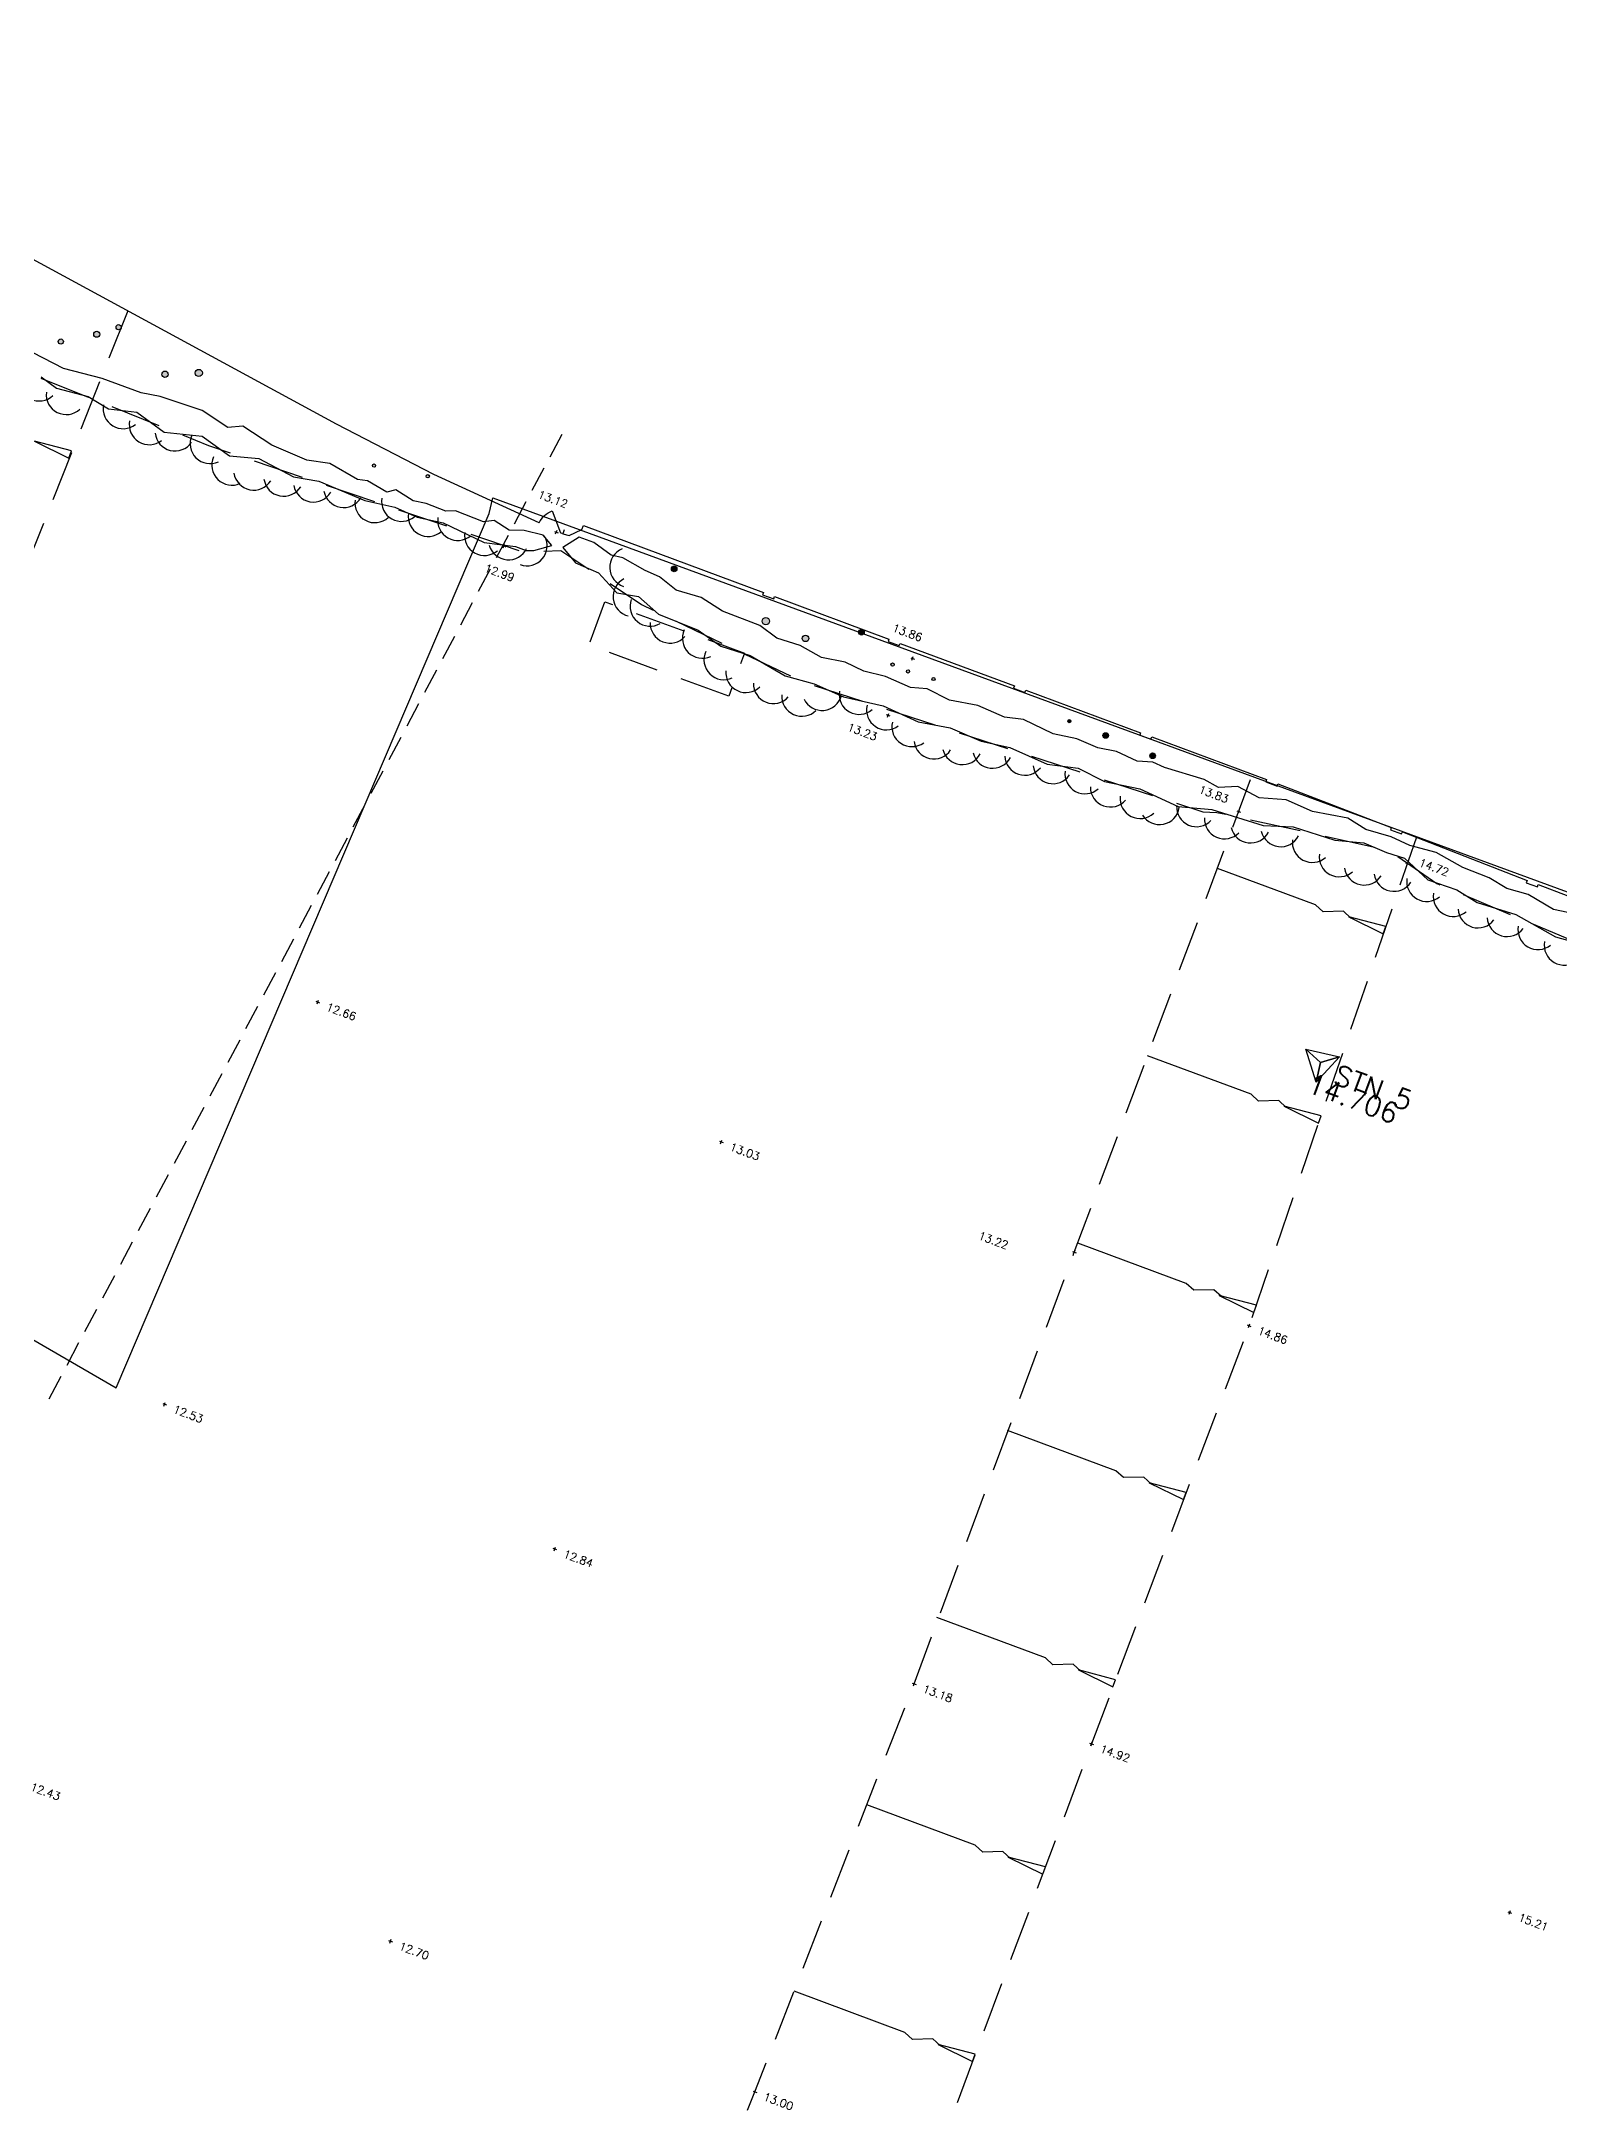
# Model space of a CAD drawing. Header units: millimetres. Extents: x 521005098 to 521837086, y 174609906 to 175681253.
# Drawn here: x 521457687 to 521533579, y 174982214 to 175085755 of the extents above; entities that cross this region are included whole.
import ezdxf

# ---------------------------------------------------------------- set-up
doc = ezdxf.new("R2010")
doc.units = ezdxf.units.MM
doc.header["$LTSCALE"] = 200
doc.linetypes.add('layout$0$HIDDEN', pattern=[9.525, 6.35, -3.175])
doc.linetypes.add('layout$0$survey$0$DASHED', pattern=[19.05, 12.7, -6.35])
for name, color, linetype in [('layout$0$DuctInsByOthers', 7, 'Continuous'), ('layout$0$GT Boundary', 6, 'layout$0$FENCELINE1'), ('layout$0$survey$0$BOUNDARY', 8, 'Continuous'), ('layout$0$survey$0$CONTROL', 8, 'Continuous'), ('layout$0$survey$0$DETAIL', 8, 'Continuous'), ('layout$0$survey$0$LEVEL', 8, 'Continuous'), ('layout$0$survey$0$VEGETATION', 8, 'Continuous')]:
    doc.layers.add(name, color=color, linetype=linetype)
doc.styles.add('layout$0$survey$0$ROMANS', font='Romans.shx')
doc.linetypes.add('layout$0$FENCELINE1', pattern='A,6.35,-2.54,[133,ltypeshp.shx,S=2.54,R=0,X=-2.54,Y=0],-2.54,25.4', length=36.83)

# ---------------------------------------------------------------- blocks, each defined once
blk = doc.blocks.new('layout')
at = {"layer": 'layout$0$survey$0$VEGETATION', "linetype": 'Continuous'}
h = blk.add_hatch(color=256, dxfattribs=at)
edge = h.paths.add_edge_path()
edge.add_arc((521465551.5, 175069180.3), 180, 0, 360)
edge = h.paths.add_edge_path()
edge.add_arc((521463864.1, 175069115.9), 160, 0, 360)
edge = h.paths.add_edge_path()
edge.add_arc((521461547, 175071466.9), 130, 0, 360)
edge = h.paths.add_edge_path()
edge.add_arc((521460450, 175071116.5), 150, 0, 360)
edge = h.paths.add_edge_path()
edge.add_arc((521458656.3, 175070749.4), 130, 0, 360)
h = blk.add_hatch(color=256, dxfattribs=at)
edge = h.paths.add_edge_path()
edge.add_arc((521474312.7, 175064551.7), 79.6, 0, 360)
edge = h.paths.add_edge_path()
edge.add_arc((521477000, 175064019.2), 79.6, 0, 360)
h = blk.add_hatch(color=256, dxfattribs=at)
edge = h.paths.add_edge_path()
edge.add_arc((521489317.8, 175059386.3), 140, 0, 360)
h = blk.add_hatch(color=256, dxfattribs=at)
edge = h.paths.add_edge_path()
edge.add_arc((521493901.5, 175056772.3), 180, 0, 360)
edge = h.paths.add_edge_path()
edge.add_arc((521495883.8, 175055910.6), 160, 0, 360)
h = blk.add_hatch(color=256, dxfattribs=at)
edge = h.paths.add_edge_path()
edge.add_arc((521498682.4, 175056221.1), 140, 0, 360)
h = blk.add_hatch(color=256, dxfattribs=at)
edge = h.paths.add_edge_path()
edge.add_arc((521500235.2, 175054602.2), 79.6, -20.423036, 339.576964)
edge = h.paths.add_edge_path(flags=16)
edge.add_arc((521501007.2, 175054258.7), 79.6, -20.423036, 339.576964)
edge = h.paths.add_edge_path(flags=16)
edge.add_arc((521502283.2, 175053879.7), 79.6, -20.423036, 339.576964)
h.paths.add_polyline_path([(521500457.5, 175053925.3), (521502398.7, 175053202.5), (521502922.1, 175054608.2), (521500980.9, 175055331)], flags=9)
h = blk.add_hatch(color=256, dxfattribs=at)
edge = h.paths.add_edge_path()
edge.add_arc((521509071.2, 175051771.6), 79.6, 0, 360)
h = blk.add_hatch(color=256, dxfattribs=at)
edge = h.paths.add_edge_path()
edge.add_arc((521510891, 175051058.4), 140, 0, 360)
h = blk.add_hatch(color=256, dxfattribs=at)
edge = h.paths.add_edge_path()
edge.add_arc((521513235.6, 175050042.9), 140, 0, 360)
at = {"layer": 'layout$0$DuctInsByOthers', "color": 3, "linetype": 'layout$0$HIDDEN'}
blk.add_line((521483697.1, 175066100.7), (521457966.4, 175017711.8), dxfattribs=at)
at = {"layer": 'layout$0$GT Boundary', "color": 7, "ltscale": 0.2}
blk.add_lwpolyline([(521352663.6, 174908078), (521398940.7, 175032360.5), (521439428.7, 175017284.6), (521443910.9, 175028601.8), (521461420.7, 175018447.2), (521480072, 175062154.7), (521480258.3, 175062942.6), (521547590.2, 175038234.9), (521564810.3, 175032120.4), (521585638.3, 175024829.1), (521597358.4, 175020898.7), (521597741.9, 175020775.7), (521589784.6, 174999405.6), (521579265.5, 174971155.4)], dxfattribs=at)
at = {"layer": 'layout$0$survey$0$BOUNDARY', "linetype": 'Continuous', "flags": 128}
for points in [[(521482566.3, 175061681.3), (521477298.6, 175064107.5), (521472432, 175066618.2), (521440684.4, 175083844.9), (521413977.6, 175098551.5), (521387482.3, 175112968), (521358676.4, 175128866.7), (521316719.8, 175151255.3)], [(521483747, 175061137.4), (521483629, 175061191.8)]]:
    blk.add_lwpolyline(points, dxfattribs=at)
blk.add_lwpolyline([(521482566.3, 175061681.3, -0.19891237), (521483223.6, 175062289.4), (521483629, 175061191.8)], format="xyb", dxfattribs=at)
at = {"layer": 'layout$0$survey$0$CONTROL', "linetype": 'Continuous'}
for p, q in [((521521628.7, 175034701.4), (521520895.4, 175035381.3)), ((521520895.4, 175035381.3), (521522584.2, 175034996.5)), ((521521406.6, 175033726.4), (521520895.4, 175035381.3)), ((521520895.4, 175035381.3), (521521628.7, 175034701.4)), ((521522584.2, 175034996.5), (521521406.6, 175033726.4)), ((521521406.6, 175033726.4), (521521628.7, 175034701.4)), ((521521628.7, 175034701.4), (521521406.6, 175033726.4)), ((521521628.7, 175034701.4), (521522584.2, 175034996.5)), ((521522584.2, 175034996.5), (521521628.7, 175034701.4))]:
    blk.add_line(p, q, dxfattribs=at)
at = {"layer": 'layout$0$survey$0$DETAIL', "linetype": 'layout$0$survey$0$DASHED', "flags": 128}
for points in [[(521232950.8, 175189295.9), (521235185, 175187595.7), (521248311.4, 175181261.1), (521259769.1, 175175326.8), (521285492.4, 175164142.8), (521314586.5, 175150866.4), (521327019, 175144152.4), (521345424.5, 175132393.5), (521369099.7, 175119149), (521375467.4, 175115899.3), (521396203.4, 175104686.9), (521423800.4, 175088843.4), (521456079.7, 175069552.6), (521466040.6, 175065559.2), (521481796.4, 175060226.3), (521483655, 175060312.5), (521487686.4, 175057605), (521495809.7, 175053712.7), (521515753.7, 175047237.8), (521516449.6, 175047215.8), (521525043.8, 175045326.5), (521527445.3, 175043657.1), (521543294.9, 175036981.1), (521548395, 175036151), (521560734.2, 175031080), (521590940.2, 175021376), (521591984.4, 175019827.7), (521591644.7, 175017012), (521590064.5, 175012914.8), (521584244.3, 174996698.8), (521576284.4, 174975976.2), (521575181.7, 174972455.5), (521575309.1, 174969599.3), (521577465.2, 174967594.1)], [(521461999.9, 175072278.9), (521456182.7, 175057615.3), (521443407.4, 175024756.8), (521435939.5, 175006174.4), (521428288.1, 174985877.3), (521427738.8, 174979744.9), (521430941.7, 174970781.5), (521441547.2, 174961919.4), (521446499.8, 174956306.2)], [(521526425.1, 175045973.7), (521518059.8, 175021553.9), (521510180.8, 175000648.9), (521502342.9, 174979727.2), (521495117.2, 174959310.7), (521488924, 174951593.7), (521472538.9, 174950090.8), (521474358.5, 174938938.5)]]:
    blk.add_lwpolyline(points, dxfattribs=at)
at = {"layer": 'layout$0$survey$0$DETAIL', "flags": 128}
for points in [[(521457334.1, 175065774.6), (521459057.2, 175064929.4), (521459190.5, 175065287.3)], [(521523037, 175041989.5), (521524760.1, 175041144.3), (521524893.3, 175041502.3)], [(521519808.4, 175032525), (521521531.5, 175031679.8), (521521664.8, 175032037.8)], [(521516567.7, 175023064.7), (521518290.8, 175022219.5), (521518424.1, 175022577.4)], [(521513055.5, 175013701.7), (521514778.7, 175012856.6), (521514911.9, 175013214.5)], [(521509530.9, 175004343.5), (521511254, 175003498.3), (521511387.3, 175003856.2)], [(521506019.2, 174994980.4), (521507742.3, 174994135.2), (521507875.6, 174994493.1)], [(521502507.4, 174985617.3), (521504230.6, 174984772.1), (521504363.8, 174985130)]]:
    blk.add_lwpolyline(points, close=True, dxfattribs=at)
at = {"layer": 'layout$0$survey$0$DETAIL', "linetype": 'Continuous', "flags": 128}
blk.add_lwpolyline([(521483816.7, 175061346.1), (521483747, 175061137.4), (521484064.7, 175061059.4), (521484704.2, 175061352.4), (521484780.5, 175061557.1), (521493775.9, 175058207.9), (521493734, 175058095.5), (521494296.3, 175057886.1), (521494338.2, 175057998.6), (521500053.3, 175055870.7), (521500011.4, 175055758.2), (521500573.7, 175055548.8), (521500615.6, 175055661.3), (521506330.8, 175053533.4), (521506288.9, 175053421), (521506851.2, 175053211.6), (521506893, 175053324.1), (521512632.5, 175051191.2), (521512590.7, 175051078.7), (521513153.1, 175050869.7), (521513194.9, 175050982.2), (521518934.3, 175048849.3), (521518892.4, 175048736.9), (521519454.7, 175048527.5), (521519496.6, 175048640), (521525164.8, 175046456.3), (521525123, 175046343.8), (521525685.3, 175046134.5), (521525727.1, 175046246.9), (521531951.6, 175043810.5), (521531909.8, 175043698), (521532472, 175043488.7), (521532513.9, 175043601.1), (521535481.3, 175042478)], dxfattribs=at)
at = {"layer": 'layout$0$survey$0$DETAIL', "linetype": 'layout$0$survey$0$DASHED', "flags": 128}
blk.add_lwpolyline([(521492050.3, 175053017.4), (521485055, 175055580.4), (521485846.3, 175057740), (521492841.5, 175055177)], close=True, dxfattribs=at)
blk.add_lwpolyline([(521462348.1, 174958266.7, -0.71785786), (521464787.1, 174966323.4), (521484000.1, 174961719.6), (521486134, 174965387.5), (521493352.6, 174983255.3), (521501314.1, 175003649.2), (521509322.1, 175025233.5), (521518231.1, 175049110.6)], format="xyb", dxfattribs=at)
at = {"layer": 'layout$0$survey$0$DETAIL', "flags": 128}
for points in [[(521523175.2, 175041921.7), (521523146.2, 175041932.5), (521522772.8, 175042275.3), (521521759.1, 175042245), (521521385.5, 175042587.9), (521516478.8, 175044414.4)], [(521519946.7, 175032457.2), (521519917.7, 175032468), (521519544.3, 175032810.8), (521518530.6, 175032780.5), (521518157, 175033123.4), (521512984.3, 175035048.9)], [(521516706, 175022996.9), (521516677, 175023007.7), (521516303.5, 175023350.5), (521515289.8, 175023320.2), (521514916.2, 175023663.1), (521509489.8, 175025683)], [(521513193.8, 175013633.9), (521513164.8, 175013644.7), (521512791.4, 175013987.5), (521511777.7, 175013957.2), (521511404.1, 175014300.1), (521505977.6, 175016320.1)], [(521509669.2, 175004275.7), (521509640.2, 175004286.5), (521509266.7, 175004629.3), (521508253, 175004599), (521507879.4, 175004941.9), (521502453, 175006961.8)], [(521506157.4, 174994912.6), (521506128.5, 174994923.4), (521505755, 174995266.2), (521504741.3, 174995235.9), (521504367.7, 174995578.8), (521498941.3, 174997598.7)], [(521502645.7, 174985549.4), (521502616.7, 174985560.2), (521502243.3, 174985903.1), (521501229.6, 174985872.8), (521500856, 174986215.7), (521495313.6, 174988278.7)]]:
    blk.add_lwpolyline(points, dxfattribs=at)
at = {"layer": 'layout$0$survey$0$LEVEL', "flags": 128}
for points in [[(521480712.3, 175060565.1), (521480899.8, 175060495.3)], [(521480771.2, 175060436.5), (521480841, 175060623.9)], [(521483335.2, 175061261.5), (521483522.7, 175061191.8)], [(521483394.1, 175061132.9), (521483463.8, 175061320.4)], [(521501141.7, 175054946.8), (521501329.2, 175054877)], [(521501200.6, 175054818.2), (521501270.4, 175055005.6)], [(521499918.6, 175052106), (521500106, 175052036.2)], [(521499977.4, 175051977.4), (521500047.2, 175052164.8)], [(521517447.4, 175047296.3), (521517634.8, 175047226.5)], [(521517506.2, 175047167.7), (521517576, 175047355.1)], [(521525879.1, 175044688.2), (521526066.5, 175044618.4)], [(521525937.9, 175044559.5), (521526007.7, 175044747)], [(521471404.8, 175037769.2), (521471592.2, 175037699.4)], [(521471463.6, 175037640.6), (521471533.4, 175037828)], [(521491577.5, 175030776), (521491764.9, 175030706.2)], [(521491636.3, 175030647.4), (521491706.1, 175030834.8)], [(521509287.2, 175025139.8), (521509356.9, 175025327.3)], [(521509228.3, 175025268.4), (521509415.8, 175025198.6)], [(521517966, 175021588.8), (521518153.5, 175021519)], [(521518024.9, 175021460.2), (521518094.7, 175021647.6)], [(521463751.7, 175017657.9), (521463939.2, 175017588.1)], [(521463810.6, 175017529.3), (521463880.4, 175017716.8)], [(521483255.1, 175010425.4), (521483442.6, 175010355.7)], [(521483314, 175010296.8), (521483383.8, 175010484.3)], [(521501220.4, 175003684.1), (521501407.8, 175003614.3)], [(521501279.2, 175003555.5), (521501349, 175003742.9)], [(521510087.1, 175000683.8), (521510274.5, 175000614)], [(521510145.9, 175000555.2), (521510215.7, 175000742.6)], [(521530995.7, 174992255.6), (521531183.1, 174992185.8)], [(521531054.5, 174992127), (521531124.3, 174992314.5)], [(521475044.9, 174990817.9), (521475232.3, 174990748.1)], [(521475103.7, 174990689.2), (521475173.5, 174990876.7)], [(521493258.8, 174983290.2), (521493446.3, 174983220.4)], [(521493317.7, 174983161.6), (521493387.5, 174983349)]]:
    blk.add_lwpolyline(points, dxfattribs=at)
at = {"layer": 'layout$0$survey$0$VEGETATION', "linetype": 'Continuous', "flags": 128}
for points in [[(521457672.8, 175068984.6), (521458438.6, 175068422.6), (521460024.4, 175068009.3), (521461048, 175067395.6), (521462458.1, 175067224.9), (521463818.5, 175066226.4), (521465715.8, 175066013.7), (521467092.5, 175065042.4), (521468560, 175064902), (521470295.2, 175063985.2), (521471555, 175063771.8), (521473859.7, 175062808.4), (521475357.8, 175062476.3), (521476464.8, 175061973.8), (521477771, 175061683), (521479816.6, 175060710.7), (521481380, 175060504.6), (521481921.8, 175060302.8), (521482296.5, 175060298.7), (521483201.9, 175060548), (521482764.9, 175061071.7), (521481813.7, 175061305.5), (521481064.4, 175061313.9), (521480313.9, 175061803.8), (521479794.2, 175061741.7), (521478385.1, 175062281.4), (521477898.2, 175062267.2), (521476916.9, 175062662.7), (521476274.6, 175062796.6), (521475410.1, 175063344.1), (521474959.8, 175063226), (521473979.8, 175063786.4), (521473496, 175063861.3), (521472111.3, 175064662.6), (521470952.4, 175064823.5), (521469197.8, 175065567), (521467749.7, 175066527.3), (521467002.3, 175066459.8), (521465724.4, 175067311.6), (521463620.1, 175068004.9), (521462665.5, 175068180.5), (521460722.8, 175068903.9), (521458785.7, 175069399.6), (521456750.6, 175070452.8)], [(521534315.6, 175042141.1), (521533272.9, 175042355.8), (521532011.8, 175043103), (521530944.8, 175043407.8), (521530057.4, 175043946.4), (521528736.9, 175044461.6), (521527417.4, 175045207.4), (521526091.3, 175045562.3), (521525166.1, 175045999.4), (521523888.2, 175046359.5), (521522998.3, 175046922.3), (521521227.4, 175047257.6), (521519916, 175047838.5), (521518567.6, 175047947.3), (521517488.6, 175048499.5), (521516532.8, 175048450.5), (521515815.9, 175048856.2), (521513832.2, 175049455.3), (521513251.4, 175049729.4), (521512460.5, 175049781), (521511433.6, 175050255.9), (521510496.4, 175050443), (521509448, 175050891.2), (521508270.6, 175051143.9), (521506788.7, 175051857.6), (521505825, 175051973.6), (521504493.2, 175052562), (521503088.6, 175052830.6), (521501968.8, 175053397.9), (521501139.2, 175053463.3), (521499884.9, 175054011.3), (521498792.6, 175054279.3), (521497867.4, 175054716.3), (521496685, 175054959.9), (521495624.8, 175055562.9), (521494453.6, 175055929.6), (521493602.8, 175056559.8), (521491730, 175057280.3), (521490662, 175057955.5), (521489422.2, 175058324.7), (521488590.3, 175058981.4), (521487872.1, 175059307.4), (521486754.7, 175059943.2), (521486165.4, 175060070.1), (521485301.9, 175060703.9), (521484566.2, 175060966.3), (521483757.3, 175060450.3)], [(521483757.3, 175060450.3), (521484380.4, 175059686.7), (521485541.6, 175059191.8), (521486453.6, 175058195.5), (521487541.9, 175058009.2), (521488530.1, 175057115.3), (521490517.4, 175056329.1), (521491653, 175055524.5), (521493122.8, 175055058.2), (521494870.4, 175054035.8), (521496308.3, 175053639.2), (521497782.4, 175052997.8), (521499767.6, 175052547.8), (521501513.7, 175051735.7), (521503116, 175051439.8), (521504661.2, 175050771.8), (521506105.3, 175050453.9), (521507970.9, 175049620.5), (521509518.7, 175049425.8), (521510828.4, 175048754.1), (521512590, 175048387.3), (521514505.1, 175047500.7), (521516188.7, 175047359.7), (521518754.9, 175046555.8), (521520269.4, 175046489.2), (521522350.3, 175045830.1), (521523790.2, 175045698), (521524930.1, 175045215.7), (521525825.7, 175044916.9), (521527000.1, 175043843.5), (521528444.6, 175043340.3), (521529467.2, 175042704), (521531389.3, 175042115.5), (521533378.7, 175040993.1), (521535129.1, 175040503.2)]]:
    blk.add_lwpolyline(points, dxfattribs=at)
at = {"layer": 'layout$0$survey$0$VEGETATION', "linetype": 'Continuous'}
for centre, radius in [((521458656.3, 175070749.4), 130), ((521460450, 175071116.5), 150), ((521461547, 175071466.9), 130), ((521463864.1, 175069115.9), 160), ((521465551.5, 175069180.3), 180), ((521474312.7, 175064551.7), 79.6), ((521477000, 175064019.2), 79.6), ((521489317.8, 175059386.3), 140), ((521493901.5, 175056772.3), 180), ((521498682.4, 175056221.1), 140), ((521495883.8, 175055910.6), 160), ((521500235.2, 175054602.2), 79.6), ((521501007.2, 175054258.7), 79.6), ((521502283.2, 175053879.7), 79.6), ((521509071.2, 175051771.6), 79.6), ((521510891, 175051058.4), 140), ((521513235.6, 175050042.9), 140)]:
    blk.add_circle(centre, radius, dxfattribs=at)
for centre, start, end in [((521457583.1, 175068779.9), 173.604699, 312.876429), ((521458928.1, 175068101.7), 173.604699, 312.876429), ((521461773.2, 175067394.3), 168.791285, 308.063016), ((521463078.2, 175066592.3), 168.791285, 308.063016), ((521464368.5, 175066281.9), 186.231258, 325.502989), ((521466118.4, 175065651.3), 155.560442, 294.832172), ((521467205.2, 175064571.9), 155.560442, 294.832172), ((521468299.5, 175064324), 188.826221, 328.097951), ((521469800.2, 175064017.6), 188.826221, 328.097951), ((521471289.3, 175063726.6), 190.04553, 329.31726), ((521472796.3, 175063452.2), 190.04553, 329.31726), ((521474355.2, 175062696.8), 172.389278, 311.661008), ((521475690.3, 175062759.3), 170.875853, 310.147583), ((521477023.6, 175062005.3), 170.875853, 310.147583), ((521478498.8, 175061804.5), 171.031501, 310.303231), ((521479834.1, 175061054.1), 171.031501, 310.303231), ((521481038.2, 175060838.4), 195.308475, 334.580206), ((521481964.4, 175060537.2), 249.866831, 29.138561), ((521487098.6, 175059460.6), 112.396089, 251.66782), ((521487263.1, 175058002.7), 117.005792, 256.277523), ((521488114.7, 175057521), 160.772846, 300.044576), ((521489117, 175056675.2), 178.668811, 317.940541), ((521490730.4, 175055920.6), 155.364132, 294.635863), ((521491806.4, 175054844.6), 155.364132, 294.635863), ((521492902.9, 175054204.6), 175.308431, 314.580161), ((521494277.1, 175053653.1), 178.772642, 318.044372), ((521498564.4, 175053112.4), 171.125972, 310.397703), ((521495697.3, 175053018.2), 175.857955, 315.129685), ((521496710.9, 175053310.1), 205.833968, 345.105699), ((521499932.1, 175052339.3), 166.903088, 306.174818), ((521501201.6, 175051500.3), 166.903088, 306.174818), ((521502302.2, 175050880.3), 187.531201, 326.802932), ((521503723.8, 175050598.5), 193.548118, 332.819848), ((521505234.7, 175050417.9), 193.548118, 332.819848), ((521506845.6, 175050069.4), 182.142378, 321.414108), ((521508254.2, 175049646.7), 186.396044, 325.667774), ((521509854.2, 175049143.1), 172.421759, 311.693489), ((521511124.8, 175048481.8), 179.941099, 319.212829), ((521512612.1, 175047904.8), 173.604731, 312.876461), ((521513578, 175047606.9), 211.791525, 351.063256), ((521515433.2, 175047497.9), 176.820806, 316.092536), ((521516828.2, 175046890.1), 176.820806, 316.092536), ((521518132.4, 175046683.8), 193.325771, 332.597501), ((521519642.6, 175046497.3), 193.325771, 332.597501), ((521521221.2, 175045712.2), 172.317513, 311.589243), ((521522564.2, 175044996.8), 172.317513, 311.589243), ((521523814.6, 175044579.8), 188.440601, 327.712332), ((521525303.4, 175044265.4), 188.440601, 327.712332), ((521526939, 175043758.1), 170.907011, 310.178741), ((521528263.9, 175043009.8), 170.907011, 310.178741), ((521529500.5, 175042439), 183.752873, 323.024604), ((521530958.7, 175042004), 183.752873, 323.024604), ((521532499.4, 175041349), 169.801556, 309.073287), ((521533809.7, 175040575.3), 169.801556, 309.073287)]:
    blk.add_arc(centre, 1000, start, end, dxfattribs=at)
at = {"layer": 'layout$0$survey$0$CONTROL', "style": 'layout$0$survey$0$ROMANS'}
for s, p in [('14.706', (521520869.3, 175033263.3)), ('STN 5', (521522207, 175033676.4))]:
    blk.add_text(s, height=1000, rotation=339.576964, dxfattribs=at).set_placement(p)
at = {"layer": 'layout$0$survey$0$LEVEL', "style": 'layout$0$survey$0$ROMANS'}
for s, p in [('13.12', (521482462.6, 175062951.9)), ('12.99', (521479796.7, 175059272.3)), ('13.86', (521500185, 175056281.5)), ('13.23', (521497934.1, 175051322.3)), ('13.83', (521515497.3, 175048206.1)), ('14.72', (521526507.5, 175044545.7)), ('12.66', (521471884.9, 175037330.4)), ('13.03', (521492057.6, 175030337.1)), ('13.22', (521504484.8, 175025900.6)), ('14.86', (521518446.2, 175021149.9)), ('12.53', (521464231.9, 175017219.1)), ('12.84', (521483735.3, 175009986.6)), ('13.18', (521501700.5, 175003245.3)), ('14.92', (521510567.2, 175000244.9)), ('12.43', (521457095.5, 174998343.7)), ('15.21', (521531475.8, 174991816.8)), ('12.70', (521475525, 174990379)), ('13.00', (521493739, 174982851.4))]:
    blk.add_text(s, height=400, rotation=339.576964, dxfattribs=at).set_placement(p)

msp = doc.modelspace()

# ---------------------------------------------------------------- block references
msp.add_blockref('layout', (0, 0))

doc.saveas('drawing.dxf')
